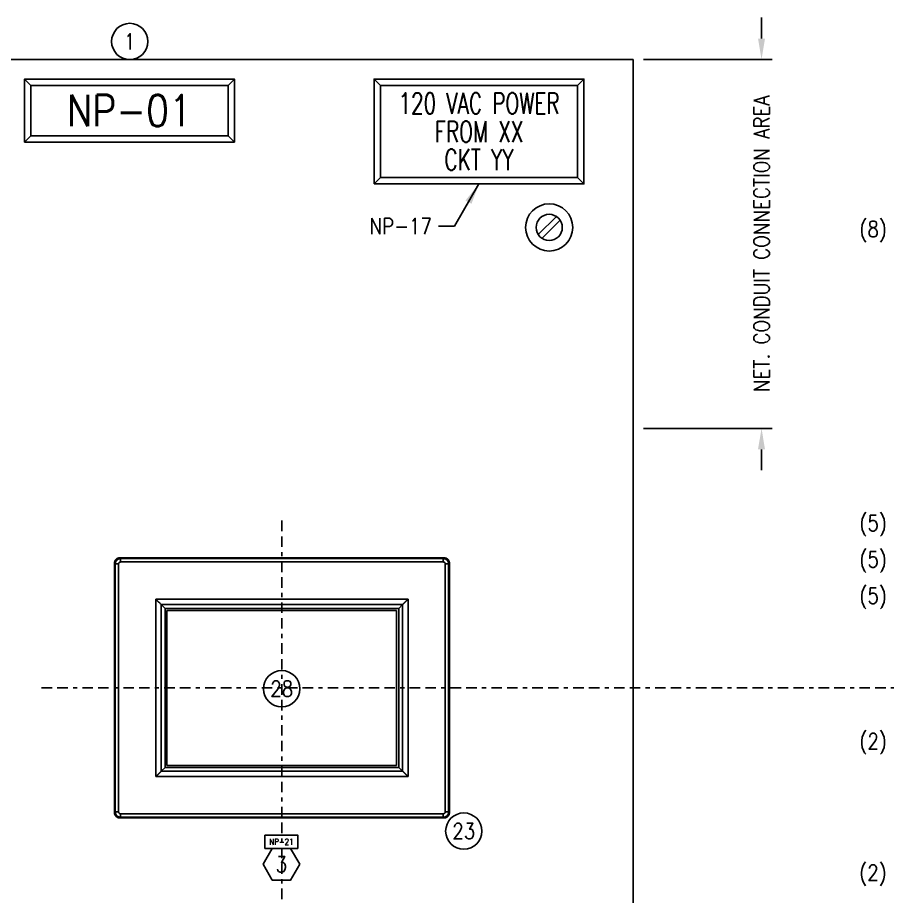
# Model space of a CAD drawing. Header units: inches. Extents: x -4 to 280, y -9 to 35.
# Drawn here: x 9.33 to 30.06, y 10.05 to 31 of the extents above; entities that cross this region are included whole.
import ezdxf
from ezdxf.enums import TextEntityAlignment as Align

# ---------------------------------------------------------------- set-up
doc = ezdxf.new("R2010")
doc.units = ezdxf.units.IN
doc.header["$LTSCALE"] = 0.5
doc.header["$MEASUREMENT"] = 0
doc.linetypes.add('BORDER', pattern=[1.75, 0.5, -0.25, 0.5, -0.25, 0, -0.25])
doc.layers.get('Defpoints').update_dxf_attribs({"color": 252})
for name, color, linetype in [('0 @ 4', 7, 'Continuous'), ('204', 7, 'Continuous'), ('E-POWR-IDEN', 11, 'Continuous'), ('MODEL', 7, 'Continuous'), ('PITEM', 20, 'Continuous')]:
    doc.layers.add(name, color=color, linetype=linetype)
doc.layers.add('E-EQPM', color=6, linetype='Continuous', lineweight=35)
doc.layers.add('G-Anno-Std-Note @ 4', color=151, linetype='Continuous', lineweight=25)
doc.styles.add('Note', font='romans.shx', dxfattribs={"width": 0.75})
doc.styles.add('RomanS', font='romans.shx', dxfattribs={"width": 0.85})
doc.dimstyles.new('FH_Arrow_Leader', dxfattribs={"dimscale": 96, "dimtxt": 0.09375, "dimasz": 0.125, "dimexe": 0.0625, "dimexo": 0.0625, "dimgap": 0.09, "dimtad": 0, "dimtih": 1, "dimtoh": 1, "dimdec": 4, "dimzin": 0, "dimdsep": 46, "dimlunit": 4, "dimtxsty": 'RomanS', "dimcen": 0.09, "dimadec": 0, "dimazin": 0, "dimtfac": 1, "dimtdec": 4, "dimtofl": 0, "dimtmove": 0, "dimatfit": 3, "dimfxl": 1, "dimtolj": 1, "dimtzin": 0, "dimarcsym": 0})

# ---------------------------------------------------------------- blocks, each defined once
blk = doc.blocks.new('Anno_Circle')
at = {"color": 0, "linetype": 'ByBlock', "lineweight": -2}
blk.add_circle((0, 0), 1.155, dxfattribs=at)
at = {"color": 0, "linetype": 'ByBlock', "lineweight": -2, "style": 'Note', "width": 0.85}
blk.add_attdef('ID', text='', height=1, dxfattribs=at).set_placement((0, 0), align=Align.MIDDLE)
blk = doc.blocks.new('HMI_GEFANUC_FRONTVIEW')
at = {"layer": '204', "color": 6, "linetype": 'Continuous'}
for p, q in [((1.397, 10.056), (1.386, 10.068)), ((1.386, 10.068), (1.386, 6.418)), ((1.447, 10.056), (1.397, 10.056)), ((1.397, 6.429), (1.397, 10.056)), ((1.447, 10.056), (1.447, 6.429)), ((1.464, 10.146), (1.475, 10.134)), ((6.207, 10.146), (1.464, 10.146)), ((1.475, 10.085), (1.475, 10.134)), ((1.475, 10.134), (6.196, 10.134)), ((6.196, 10.085), (1.475, 10.085)), ((6.196, 10.134), (6.207, 10.146)), ((6.196, 10.134), (6.196, 10.085)), ((6.224, 10.056), (6.274, 10.056)), ((6.224, 6.429), (6.224, 10.056)), ((6.286, 10.068), (6.274, 10.056)), ((6.274, 10.056), (6.274, 6.429)), ((6.286, 6.418), (6.286, 10.068)), ((1.991, 6.945), (1.991, 9.541)), ((1.991, 9.541), (5.68, 9.541)), ((5.68, 9.541), (5.68, 6.945)), ((2.071, 7.025), (2.071, 9.461)), ((2.071, 9.461), (5.6, 9.461)), ((2.126, 9.406), (2.071, 9.461)), ((2.126, 7.08), (2.126, 9.406)), ((5.546, 9.406), (2.126, 9.406)), ((2.126, 9.406), (2.126, 9.406)), ((5.546, 9.406), (5.6, 9.461)), ((5.546, 9.406), (5.546, 7.08)), ((5.546, 9.406), (5.546, 9.406)), ((5.6, 9.461), (5.6, 7.025)), ((2.071, 7.025), (2.126, 7.08)), ((5.546, 7.08), (2.126, 7.08)), ((5.546, 7.08), (5.6, 7.025)), ((5.68, 6.945), (1.991, 6.945)), ((5.6, 7.025), (2.071, 7.025)), ((1.386, 6.418), (1.397, 6.429)), ((1.447, 6.429), (1.397, 6.429)), ((6.224, 6.429), (6.274, 6.429)), ((6.274, 6.429), (6.286, 6.418)), ((1.475, 6.351), (1.464, 6.34)), ((1.464, 6.34), (6.207, 6.34)), ((1.475, 6.401), (1.475, 6.351)), ((1.475, 6.401), (6.196, 6.401)), ((6.196, 6.351), (1.475, 6.351)), ((6.196, 6.401), (6.196, 6.351)), ((6.207, 6.34), (6.196, 6.351))]:
    blk.add_line(p, q, dxfattribs=at)
at = {"layer": '204', "color": 1, "linetype": 'Continuous'}
blk.add_line((2.126, 9.406), (5.546, 9.406), dxfattribs=at)
at = {"layer": '204', "color": 30, "linetype": 'Continuous'}
for p, q in [((2.152, 7.109), (2.152, 9.376)), ((2.152, 9.376), (5.512, 9.376)), ((5.512, 9.376), (5.512, 7.109)), ((5.512, 7.109), (2.152, 7.109))]:
    blk.add_line(p, q, dxfattribs=at)
at = {"layer": '204', "color": 6, "linetype": 'Continuous'}
for points in [[(1.386, 10.068), (1.386, 10.069, -0.005562), (1.386, 10.071, -0.005599), (1.386, 10.073, -0.005606), (1.386, 10.075, -0.005588), (1.386, 10.076, -0.005581), (1.386, 10.078, -0.005577), (1.386, 10.08, -0.005574), (1.387, 10.082, -0.005568), (1.387, 10.083, -0.005566), (1.387, 10.085, -0.005562), (1.388, 10.087, -0.005561), (1.388, 10.088, -0.005559), (1.389, 10.09, -0.00556), (1.389, 10.092, -0.00556), (1.39, 10.093, -0.005561), (1.39, 10.095, -0.005563), (1.391, 10.097, -0.005566), (1.392, 10.098, -0.005569), (1.392, 10.1, -0.005574), (1.393, 10.102, -0.005582), (1.394, 10.103, -0.005583), (1.395, 10.105, -0.005583), (1.396, 10.106, -0.005575), (1.397, 10.108, -0.005562), (1.397, 10.109, -0.005555), (1.398, 10.111, -0.005553), (1.399, 10.112, -0.005554), (1.4, 10.114, -0.005559), (1.401, 10.115, -0.005566), (1.403, 10.116, -0.00558), (1.404, 10.118, -0.005594), (1.405, 10.119, -0.005612), (1.406, 10.12, -0.005636), (1.407, 10.122, -0.00567), (1.408, 10.123, -0.005685), (1.41, 10.124, -0.005685), (1.411, 10.125, -0.00567), (1.412, 10.127, -0.005636), (1.414, 10.128, -0.005612), (1.415, 10.129, -0.005594), (1.416, 10.13, -0.00558), (1.418, 10.131, -0.005566), (1.419, 10.132, -0.005559), (1.421, 10.133, -0.005554), (1.422, 10.134, -0.005553), (1.424, 10.135, -0.005555), (1.425, 10.136, -0.005562), (1.427, 10.136, -0.005575), (1.428, 10.137, -0.005583), (1.43, 10.138, -0.005584), (1.431, 10.139, -0.005581), (1.433, 10.14, -0.005571), (1.435, 10.14, -0.00557), (1.436, 10.141, -0.005576), (1.438, 10.141, -0.00556), (1.439, 10.142, -0.005524), (1.441, 10.142, -0.00557), (1.443, 10.143, -0.005684), (1.445, 10.143, -0.005521), (1.446, 10.144, -0.005154), (1.448, 10.144, -0.005694), (1.45, 10.145, -0.006802), (1.451, 10.145, -0.005153), (1.453, 10.145, -0.001738), (1.455, 10.145, -0.007298), (1.457, 10.145, -0.012598), (1.46, 10.146, -0.006135), (1.464, 10.146, -0.003234)], [(1.397, 10.056), (1.397, 10.058, -0.005556), (1.397, 10.06, -0.005561), (1.397, 10.062, -0.00555), (1.397, 10.063, -0.005533), (1.397, 10.065, -0.005523), (1.398, 10.067, -0.005518), (1.398, 10.068, -0.005515), (1.398, 10.07, -0.005517), (1.398, 10.072, -0.00552), (1.399, 10.074, -0.005529), (1.399, 10.075, -0.005539), (1.4, 10.077, -0.005553), (1.4, 10.079, -0.00557), (1.401, 10.08, -0.005596), (1.401, 10.082, -0.005613), (1.402, 10.084, -0.005624), (1.403, 10.085, -0.005616), (1.403, 10.087, -0.005585), (1.404, 10.089, -0.005563), (1.405, 10.09, -0.005546), (1.405, 10.092, -0.005532), (1.406, 10.093, -0.005518), (1.407, 10.095, -0.005509), (1.408, 10.096, -0.005502), (1.409, 10.098, -0.005499), (1.41, 10.099, -0.005498), (1.411, 10.101, -0.0055), (1.412, 10.102, -0.005506), (1.413, 10.104, -0.005513), (1.414, 10.105, -0.005525), (1.415, 10.106, -0.005538), (1.416, 10.108, -0.005555), (1.417, 10.109, -0.005574), (1.419, 10.11, -0.0056), (1.42, 10.111, -0.00562), (1.421, 10.113, -0.00564), (1.422, 10.114, -0.005634), (1.424, 10.115, -0.005602), (1.425, 10.116, -0.005578), (1.426, 10.117, -0.005558), (1.428, 10.118, -0.005541), (1.429, 10.119, -0.005525), (1.431, 10.12, -0.005514), (1.432, 10.121, -0.005505), (1.434, 10.122, -0.005499), (1.435, 10.123, -0.005496), (1.437, 10.124, -0.005496), (1.438, 10.125, -0.0055), (1.44, 10.126, -0.005506), (1.441, 10.127, -0.005517), (1.443, 10.127, -0.005528), (1.444, 10.128, -0.00554), (1.446, 10.129, -0.005563), (1.448, 10.129, -0.005599), (1.449, 10.13, -0.005602), (1.451, 10.131, -0.005577), (1.453, 10.131, -0.005616), (1.454, 10.132, -0.0057), (1.456, 10.132, -0.005524), (1.458, 10.132, -0.005149), (1.459, 10.133, -0.005664), (1.461, 10.133, -0.006734), (1.463, 10.133, -0.005116), (1.465, 10.134, -0.001763), (1.466, 10.134, -0.007196), (1.468, 10.134, -0.012419), (1.471, 10.134, -0.006082), (1.475, 10.134, -0.00322)], [(1.475, 10.085), (1.474, 10.085, 0.005538), (1.474, 10.085, 0.005547), (1.473, 10.085, 0.005541), (1.472, 10.085, 0.005532), (1.472, 10.084, 0.005528), (1.471, 10.084, 0.005528), (1.471, 10.084, 0.005531), (1.47, 10.084, 0.005537), (1.469, 10.084, 0.005545), (1.469, 10.084, 0.005557), (1.468, 10.084, 0.00557), (1.467, 10.084, 0.005587), (1.467, 10.083, 0.005607), (1.466, 10.083, 0.005637), (1.466, 10.083, 0.005646), (1.465, 10.083, 0.005639), (1.464, 10.083, 0.005625), (1.464, 10.082, 0.0056), (1.463, 10.082, 0.005583), (1.463, 10.082, 0.005569), (1.462, 10.082, 0.005559), (1.462, 10.081, 0.00555), (1.461, 10.081, 0.005545), (1.46, 10.081, 0.005543), (1.46, 10.08, 0.005544), (1.459, 10.08, 0.005548), (1.459, 10.08, 0.005554), (1.458, 10.079, 0.005564), (1.458, 10.079, 0.005576), (1.457, 10.078, 0.005593), (1.457, 10.078, 0.00561), (1.456, 10.078, 0.005632), (1.456, 10.077, 0.005656), (1.455, 10.077, 0.005689), (1.455, 10.076, 0.005694), (1.454, 10.076, 0.005675), (1.454, 10.075, 0.005654), (1.454, 10.075, 0.005628), (1.453, 10.074, 0.005608), (1.453, 10.074, 0.00559), (1.452, 10.073, 0.005577), (1.452, 10.073, 0.005564), (1.452, 10.072, 0.005556), (1.451, 10.072, 0.00555), (1.451, 10.071, 0.005547), (1.451, 10.071, 0.005546), (1.45, 10.07, 0.005549), (1.45, 10.07, 0.005554), (1.45, 10.069, 0.005562), (1.449, 10.069, 0.005575), (1.449, 10.068, 0.005587), (1.449, 10.067, 0.0056), (1.449, 10.067, 0.005624), (1.448, 10.066, 0.005663), (1.448, 10.066, 0.005656), (1.448, 10.065, 0.005609), (1.448, 10.064, 0.005638), (1.448, 10.064, 0.005721), (1.447, 10.063, 0.005542), (1.447, 10.063, 0.005164), (1.447, 10.062, 0.00568), (1.447, 10.061, 0.006753), (1.447, 10.061, 0.005128), (1.447, 10.06, 0.001765), (1.447, 10.06, 0.007215), (1.447, 10.059, 0.012455), (1.447, 10.058, 0.006099), (1.447, 10.056, 0.003228)], [(6.196, 10.134), (6.198, 10.134, -0.005581), (6.199, 10.134, -0.005593), (6.201, 10.134, -0.00558), (6.203, 10.134, -0.005552), (6.205, 10.134, -0.005535), (6.206, 10.134, -0.005522), (6.208, 10.133, -0.005511), (6.21, 10.133, -0.005503), (6.212, 10.133, -0.005498), (6.213, 10.132, -0.005496), (6.215, 10.132, -0.005496), (6.217, 10.132, -0.0055), (6.218, 10.131, -0.005506), (6.22, 10.131, -0.005517), (6.222, 10.13, -0.005527), (6.223, 10.129, -0.005542), (6.225, 10.129, -0.00556), (6.227, 10.128, -0.005586), (6.228, 10.127, -0.005601), (6.23, 10.127, -0.005608), (6.231, 10.126, -0.0056), (6.233, 10.125, -0.005575), (6.234, 10.124, -0.005558), (6.236, 10.123, -0.005546), (6.237, 10.122, -0.005537), (6.239, 10.121, -0.005529), (6.24, 10.12, -0.005525), (6.242, 10.119, -0.005525), (6.243, 10.118, -0.005527), (6.245, 10.117, -0.005533), (6.246, 10.116, -0.005541), (6.247, 10.115, -0.005553), (6.249, 10.114, -0.005567), (6.25, 10.113, -0.005588), (6.251, 10.111, -0.005604), (6.252, 10.11, -0.005621), (6.254, 10.109, -0.005615), (6.255, 10.108, -0.005586), (6.256, 10.106, -0.005564), (6.257, 10.105, -0.005545), (6.258, 10.104, -0.005531), (6.259, 10.102, -0.005517), (6.26, 10.101, -0.005507), (6.261, 10.099, -0.0055), (6.262, 10.098, -0.005496), (6.263, 10.096, -0.005495), (6.264, 10.095, -0.005497), (6.265, 10.093, -0.005501), (6.266, 10.092, -0.005509), (6.266, 10.09, -0.005521), (6.267, 10.089, -0.005533), (6.268, 10.087, -0.005547), (6.268, 10.085, -0.00557), (6.269, 10.084, -0.005608), (6.27, 10.082, -0.005611), (6.27, 10.08, -0.005587), (6.271, 10.079, -0.005625), (6.271, 10.077, -0.005707), (6.272, 10.075, -0.005529), (6.272, 10.074, -0.005153), (6.273, 10.072, -0.005668), (6.273, 10.07, -0.006736), (6.273, 10.068, -0.005117), (6.273, 10.067, -0.001765), (6.274, 10.065, -0.007195), (6.274, 10.063, -0.012415), (6.274, 10.06, -0.00608), (6.274, 10.056, -0.003219)], [(6.224, 10.056), (6.224, 10.057, 0.005535), (6.224, 10.058, 0.005543), (6.224, 10.058, 0.005537), (6.224, 10.059, 0.005528), (6.224, 10.059, 0.005526), (6.224, 10.06, 0.005527), (6.224, 10.061, 0.00553), (6.224, 10.061, 0.005537), (6.224, 10.062, 0.005546), (6.224, 10.063, 0.005559), (6.224, 10.063, 0.005574), (6.223, 10.064, 0.005592), (6.223, 10.064, 0.005614), (6.223, 10.065, 0.005645), (6.223, 10.066, 0.005656), (6.223, 10.066, 0.005649), (6.222, 10.067, 0.005634), (6.222, 10.067, 0.005608), (6.222, 10.068, 0.005589), (6.222, 10.069, 0.005575), (6.221, 10.069, 0.005563), (6.221, 10.07, 0.005553), (6.221, 10.07, 0.005547), (6.22, 10.071, 0.005543), (6.22, 10.071, 0.005542), (6.22, 10.072, 0.005545), (6.219, 10.072, 0.005549), (6.219, 10.073, 0.005558), (6.219, 10.073, 0.005568), (6.218, 10.074, 0.005583), (6.218, 10.074, 0.005598), (6.217, 10.075, 0.005617), (6.217, 10.075, 0.005639), (6.217, 10.076, 0.005669), (6.216, 10.076, 0.005675), (6.216, 10.077, 0.005659), (6.215, 10.077, 0.005642), (6.215, 10.078, 0.005621), (6.214, 10.078, 0.005606), (6.214, 10.078, 0.005593), (6.213, 10.079, 0.005585), (6.213, 10.079, 0.005578), (6.212, 10.08, 0.005575), (6.212, 10.08, 0.005575), (6.211, 10.08, 0.005578), (6.211, 10.081, 0.005585), (6.21, 10.081, 0.005592), (6.209, 10.081, 0.005603), (6.209, 10.082, 0.005619), (6.208, 10.082, 0.005644), (6.208, 10.082, 0.00565), (6.207, 10.082, 0.005638), (6.207, 10.083, 0.005625), (6.206, 10.083, 0.005607), (6.205, 10.083, 0.005573), (6.205, 10.083, 0.005523), (6.204, 10.083, 0.005557), (6.204, 10.084, 0.005656), (6.203, 10.084, 0.005489), (6.202, 10.084, 0.00512), (6.202, 10.084, 0.005646), (6.201, 10.084, 0.006733), (6.2, 10.084, 0.005113), (6.2, 10.084, 0.001744), (6.199, 10.084, 0.007224), (6.199, 10.085, 0.012504), (6.197, 10.085, 0.006122), (6.196, 10.085, 0.003237)], [(6.207, 10.146), (6.209, 10.146, -0.005561), (6.211, 10.146, -0.005598), (6.213, 10.146, -0.005606), (6.214, 10.145, -0.005587), (6.216, 10.145, -0.005581), (6.218, 10.145, -0.005576), (6.22, 10.145, -0.005573), (6.221, 10.145, -0.005568), (6.223, 10.144, -0.005565), (6.225, 10.144, -0.005562), (6.226, 10.143, -0.005561), (6.228, 10.143, -0.005559), (6.23, 10.142, -0.005559), (6.232, 10.142, -0.005559), (6.233, 10.141, -0.005561), (6.235, 10.141, -0.005563), (6.236, 10.14, -0.005566), (6.238, 10.14, -0.005569), (6.24, 10.139, -0.005574), (6.241, 10.138, -0.005582), (6.243, 10.137, -0.005584), (6.244, 10.136, -0.005583), (6.246, 10.136, -0.005575), (6.247, 10.135, -0.005562), (6.249, 10.134, -0.005555), (6.25, 10.133, -0.005553), (6.252, 10.132, -0.005554), (6.253, 10.131, -0.005559), (6.255, 10.13, -0.005566), (6.256, 10.129, -0.00558), (6.257, 10.128, -0.005594), (6.259, 10.127, -0.005612), (6.26, 10.125, -0.005636), (6.261, 10.124, -0.00567), (6.263, 10.123, -0.005685), (6.264, 10.122, -0.005685), (6.265, 10.12, -0.00567), (6.266, 10.119, -0.005636), (6.267, 10.118, -0.005612), (6.268, 10.116, -0.005594), (6.27, 10.115, -0.00558), (6.271, 10.114, -0.005566), (6.272, 10.112, -0.005559), (6.273, 10.111, -0.005554), (6.274, 10.109, -0.005553), (6.274, 10.108, -0.005555), (6.275, 10.106, -0.005562), (6.276, 10.105, -0.005575), (6.277, 10.103, -0.005583), (6.278, 10.102, -0.005584), (6.279, 10.1, -0.005581), (6.279, 10.098, -0.005571), (6.28, 10.097, -0.00557), (6.281, 10.095, -0.005576), (6.281, 10.093, -0.00556), (6.282, 10.092, -0.005524), (6.282, 10.09, -0.00557), (6.283, 10.088, -0.005683), (6.283, 10.087, -0.005521), (6.284, 10.085, -0.005154), (6.284, 10.083, -0.005694), (6.284, 10.082, -0.006801), (6.285, 10.08, -0.005153), (6.285, 10.078, -0.001738), (6.285, 10.077, -0.007297), (6.285, 10.075, -0.012598), (6.285, 10.072, -0.006134), (6.286, 10.068, -0.003234)], [(1.991, 9.541), (1.992, 9.539, 0.001057), (1.994, 9.537, 0.001088), (1.996, 9.536, 0.001059), (1.997, 9.534, 0.000961), (1.999, 9.532, 0.00089), (2.001, 9.531, 0.000826), (2.002, 9.529, 0.000765), (2.004, 9.527, 0.000693), (2.006, 9.526, 0.00063), (2.007, 9.524, 0.000559), (2.009, 9.522, 0.000497), (2.011, 9.521, 0.000426), (2.012, 9.519, 0.000363), (2.014, 9.517, 0.000292), (2.016, 9.516, 0.000229), (2.017, 9.514, 0.000158), (2.019, 9.512, 0.000095), (2.021, 9.511, 0.000023), (2.022, 9.509, -0.000041), (2.024, 9.508, -0.000115), (2.026, 9.506, -0.000179), (2.027, 9.504, -0.00025), (2.029, 9.503, -0.000319), (2.031, 9.501, -0.000404), (2.032, 9.499, -0.000451), (2.034, 9.498, -0.000471), (2.036, 9.496, -0.000461), (2.037, 9.495, -0.000416), (2.039, 9.493, -0.000383), (2.04, 9.491, -0.000351), (2.042, 9.49, -0.000321), (2.044, 9.488, -0.000286), (2.045, 9.487, -0.000255), (2.047, 9.485, -0.00022), (2.048, 9.483, -0.000189), (2.05, 9.482, -0.000153), (2.051, 9.48, -0.000121), (2.053, 9.479, -0.000081), (2.055, 9.477, -0.000052), (2.056, 9.476, -0.000026), (2.058, 9.474, 0.000023), (2.059, 9.472, 0.000104), (2.061, 9.471, 0.000082), (2.062, 9.469, -0.000033), (2.063, 9.468, 0.000235), (2.065, 9.466, 0.000579), (2.068, 9.464, 0.0003), (2.071, 9.461, 0.000152)], [(5.68, 9.541), (5.679, 9.539, 0.001056), (5.677, 9.538, 0.001087), (5.675, 9.536, 0.001058), (5.674, 9.534, 0.000961), (5.672, 9.533, 0.000889), (5.67, 9.531, 0.000825), (5.668, 9.529, 0.000765), (5.667, 9.528, 0.000692), (5.665, 9.526, 0.000629), (5.663, 9.524, 0.000559), (5.662, 9.523, 0.000497), (5.66, 9.521, 0.000426), (5.659, 9.519, 0.000363), (5.657, 9.518, 0.000292), (5.655, 9.516, 0.000229), (5.654, 9.514, 0.000158), (5.652, 9.513, 0.000094), (5.65, 9.511, 0.000023), (5.649, 9.509, -0.000042), (5.647, 9.507, -0.000115), (5.645, 9.506, -0.000179), (5.644, 9.504, -0.00025), (5.642, 9.502, -0.000319), (5.641, 9.501, -0.000404), (5.639, 9.499, -0.000451), (5.637, 9.498, -0.000471), (5.636, 9.496, -0.000461), (5.634, 9.494, -0.000416), (5.633, 9.493, -0.000383), (5.631, 9.491, -0.000351), (5.629, 9.489, -0.000321), (5.628, 9.488, -0.000286), (5.626, 9.486, -0.000255), (5.625, 9.485, -0.00022), (5.623, 9.483, -0.000188), (5.621, 9.482, -0.000153), (5.62, 9.48, -0.00012), (5.618, 9.478, -0.000081), (5.617, 9.477, -0.000052), (5.615, 9.475, -0.000025), (5.614, 9.474, 0.000023), (5.612, 9.472, 0.000104), (5.61, 9.471, 0.000082), (5.609, 9.469, -0.000033), (5.608, 9.468, 0.000236), (5.606, 9.466, 0.000579), (5.603, 9.464, 0.0003), (5.6, 9.461, 0.000152)], [(2.071, 7.025), (2.07, 7.024, -0.000359), (2.068, 7.022, -0.000375), (2.067, 7.021, -0.00035), (2.065, 7.019, -0.00028), (2.064, 7.018, -0.000229), (2.062, 7.016, -0.000183), (2.061, 7.015, -0.000141), (2.059, 7.013, -0.000092), (2.057, 7.012, -0.000049), (2.056, 7.01, -0.000003), (2.054, 7.009, 0.000038), (2.053, 7.007, 0.000083), (2.051, 7.006, 0.000122), (2.05, 7.004, 0.000167), (2.048, 7.003, 0.000205), (2.046, 7.001, 0.000248), (2.045, 6.999, 0.000286), (2.043, 6.998, 0.000328), (2.042, 6.996, 0.000366), (2.04, 6.995, 0.000409), (2.038, 6.993, 0.000444), (2.037, 6.991, 0.00048), (2.035, 6.99, 0.000467), (2.034, 6.988, 0.000405), (2.032, 6.987, 0.000352), (2.03, 6.985, 0.000294), (2.029, 6.983, 0.000243), (2.027, 6.982, 0.000186), (2.026, 6.98, 0.000135), (2.024, 6.978, 0.000079), (2.022, 6.977, 0.000029), (2.021, 6.975, -0.000026), (2.019, 6.973, -0.000076), (2.017, 6.972, -0.000132), (2.016, 6.97, -0.000179), (2.014, 6.968, -0.000231), (2.013, 6.966, -0.000284), (2.011, 6.965, -0.000352), (2.009, 6.963, -0.000382), (2.008, 6.961, -0.000389), (2.006, 6.96, -0.000503), (2.004, 6.958, -0.000708), (2.002, 6.956, -0.000539), (2.001, 6.955, -0.000097), (1.999, 6.953, -0.000928), (1.997, 6.951, -0.001823), (1.995, 6.949, -0.000905), (1.991, 6.945, -0.000467)], [(5.6, 7.025), (5.601, 7.024, -0.000359), (5.603, 7.022, -0.000375), (5.604, 7.021, -0.000349), (5.606, 7.019, -0.00028), (5.607, 7.018, -0.000228), (5.609, 7.016, -0.000183), (5.61, 7.015, -0.00014), (5.612, 7.013, -0.000091), (5.613, 7.012, -0.000049), (5.615, 7.01, -0.000003), (5.616, 7.009, 0.000038), (5.618, 7.007, 0.000083), (5.62, 7.005, 0.000123), (5.621, 7.004, 0.000167), (5.623, 7.002, 0.000205), (5.624, 7.001, 0.000249), (5.626, 6.999, 0.000286), (5.627, 6.998, 0.000328), (5.629, 6.996, 0.000366), (5.631, 6.994, 0.000409), (5.632, 6.993, 0.000444), (5.634, 6.991, 0.00048), (5.635, 6.989, 0.000467), (5.637, 6.988, 0.000405), (5.639, 6.986, 0.000352), (5.64, 6.985, 0.000294), (5.642, 6.983, 0.000243), (5.644, 6.981, 0.000186), (5.645, 6.98, 0.000135), (5.647, 6.978, 0.000079), (5.649, 6.977, 0.000029), (5.65, 6.975, -0.000026), (5.652, 6.973, -0.000076), (5.654, 6.972, -0.000132), (5.655, 6.97, -0.00018), (5.657, 6.968, -0.000231), (5.659, 6.967, -0.000284), (5.66, 6.965, -0.000352), (5.662, 6.963, -0.000382), (5.664, 6.962, -0.00039), (5.665, 6.96, -0.000504), (5.667, 6.958, -0.000708), (5.669, 6.957, -0.00054), (5.67, 6.955, -0.000097), (5.672, 6.954, -0.000929), (5.674, 6.952, -0.001824), (5.677, 6.949, -0.000905), (5.68, 6.945, -0.000467)], [(1.475, 6.351), (1.473, 6.351, -0.005581), (1.472, 6.351, -0.005593), (1.47, 6.351, -0.00558), (1.468, 6.351, -0.005552), (1.466, 6.352, -0.005535), (1.465, 6.352, -0.005522), (1.463, 6.352, -0.005512), (1.461, 6.352, -0.005503), (1.459, 6.353, -0.005498), (1.458, 6.353, -0.005496), (1.456, 6.353, -0.005497), (1.454, 6.354, -0.005501), (1.453, 6.354, -0.005507), (1.451, 6.355, -0.005517), (1.449, 6.355, -0.005528), (1.448, 6.356, -0.005543), (1.446, 6.357, -0.00556), (1.444, 6.357, -0.005586), (1.443, 6.358, -0.005601), (1.441, 6.359, -0.005608), (1.44, 6.36, -0.0056), (1.438, 6.36, -0.005575), (1.437, 6.361, -0.005558), (1.435, 6.362, -0.005546), (1.434, 6.363, -0.005537), (1.432, 6.364, -0.005529), (1.431, 6.365, -0.005525), (1.429, 6.366, -0.005525), (1.428, 6.367, -0.005527), (1.426, 6.368, -0.005533), (1.425, 6.369, -0.005541), (1.424, 6.37, -0.005553), (1.422, 6.372, -0.005567), (1.421, 6.373, -0.005588), (1.42, 6.374, -0.005604), (1.419, 6.375, -0.005621), (1.417, 6.377, -0.005615), (1.416, 6.378, -0.005586), (1.415, 6.379, -0.005564), (1.414, 6.381, -0.005545), (1.413, 6.382, -0.005531), (1.412, 6.383, -0.005517), (1.411, 6.385, -0.005507), (1.41, 6.386, -0.0055), (1.409, 6.388, -0.005496), (1.408, 6.389, -0.005495), (1.407, 6.391, -0.005497), (1.406, 6.392, -0.005501), (1.405, 6.394, -0.005509), (1.405, 6.395, -0.005521), (1.404, 6.397, -0.005533), (1.403, 6.399, -0.005547), (1.403, 6.4, -0.00557), (1.402, 6.402, -0.005608), (1.401, 6.403, -0.005611), (1.401, 6.405, -0.005587), (1.4, 6.407, -0.005625), (1.4, 6.408, -0.005708), (1.399, 6.41, -0.00553), (1.399, 6.412, -0.005154), (1.398, 6.414, -0.005669), (1.398, 6.415, -0.006738), (1.398, 6.417, -0.005118), (1.398, 6.419, -0.001765), (1.397, 6.42, -0.007197), (1.397, 6.422, -0.01242), (1.397, 6.425, -0.006082), (1.397, 6.429, -0.00322)], [(1.447, 6.429), (1.447, 6.429, 0.005541), (1.447, 6.428, 0.005549), (1.447, 6.427, 0.005543), (1.447, 6.427, 0.005534), (1.447, 6.426, 0.005531), (1.447, 6.425, 0.005531), (1.447, 6.425, 0.005534), (1.447, 6.424, 0.00554), (1.447, 6.424, 0.005549), (1.447, 6.423, 0.005562), (1.447, 6.422, 0.005576), (1.448, 6.422, 0.005593), (1.448, 6.421, 0.005615), (1.448, 6.42, 0.005646), (1.448, 6.42, 0.005656), (1.448, 6.419, 0.005649), (1.449, 6.419, 0.005634), (1.449, 6.418, 0.005608), (1.449, 6.417, 0.005589), (1.449, 6.417, 0.005575), (1.45, 6.416, 0.005563), (1.45, 6.416, 0.005553), (1.45, 6.415, 0.005547), (1.451, 6.415, 0.005543), (1.451, 6.414, 0.005542), (1.451, 6.414, 0.005545), (1.452, 6.413, 0.005549), (1.452, 6.413, 0.005558), (1.452, 6.412, 0.005568), (1.453, 6.412, 0.005583), (1.453, 6.411, 0.005598), (1.454, 6.411, 0.005617), (1.454, 6.41, 0.005639), (1.454, 6.41, 0.005669), (1.455, 6.409, 0.005675), (1.455, 6.409, 0.005659), (1.456, 6.408, 0.005642), (1.456, 6.408, 0.005621), (1.457, 6.407, 0.005606), (1.457, 6.407, 0.005593), (1.458, 6.407, 0.005585), (1.458, 6.406, 0.005578), (1.459, 6.406, 0.005575), (1.459, 6.406, 0.005575), (1.46, 6.405, 0.005578), (1.46, 6.405, 0.005585), (1.461, 6.405, 0.005592), (1.462, 6.404, 0.005603), (1.462, 6.404, 0.005619), (1.463, 6.404, 0.005644), (1.463, 6.403, 0.00565), (1.464, 6.403, 0.005638), (1.464, 6.403, 0.005625), (1.465, 6.403, 0.005607), (1.466, 6.402, 0.005574), (1.466, 6.402, 0.005524), (1.467, 6.402, 0.005558), (1.467, 6.402, 0.005657), (1.468, 6.402, 0.00549), (1.469, 6.402, 0.005121), (1.469, 6.401, 0.005647), (1.47, 6.401, 0.006734), (1.471, 6.401, 0.005114), (1.471, 6.401, 0.001744), (1.472, 6.401, 0.007226), (1.472, 6.401, 0.012507), (1.474, 6.401, 0.006123), (1.475, 6.401, 0.003237)], [(6.196, 6.401), (6.197, 6.401, 0.005542), (6.197, 6.401, 0.00555), (6.198, 6.401, 0.005544), (6.199, 6.401, 0.005534), (6.199, 6.401, 0.00553), (6.2, 6.401, 0.00553), (6.2, 6.401, 0.005532), (6.201, 6.401, 0.005538), (6.202, 6.401, 0.005546), (6.202, 6.402, 0.005558), (6.203, 6.402, 0.00557), (6.204, 6.402, 0.005587), (6.204, 6.402, 0.005607), (6.205, 6.402, 0.005637), (6.205, 6.402, 0.005646), (6.206, 6.403, 0.005639), (6.207, 6.403, 0.005625), (6.207, 6.403, 0.0056), (6.208, 6.403, 0.005583), (6.208, 6.404, 0.005569), (6.209, 6.404, 0.005559), (6.209, 6.404, 0.00555), (6.21, 6.405, 0.005545), (6.211, 6.405, 0.005543), (6.211, 6.405, 0.005544), (6.212, 6.406, 0.005548), (6.212, 6.406, 0.005554), (6.213, 6.406, 0.005564), (6.213, 6.407, 0.005576), (6.214, 6.407, 0.005593), (6.214, 6.407, 0.00561), (6.215, 6.408, 0.005632), (6.215, 6.408, 0.005656), (6.216, 6.409, 0.005689), (6.216, 6.409, 0.005694), (6.217, 6.41, 0.005675), (6.217, 6.41, 0.005654), (6.217, 6.411, 0.005628), (6.218, 6.411, 0.005608), (6.218, 6.412, 0.00559), (6.219, 6.412, 0.005577), (6.219, 6.413, 0.005564), (6.219, 6.413, 0.005556), (6.22, 6.414, 0.00555), (6.22, 6.414, 0.005547), (6.22, 6.415, 0.005546), (6.221, 6.415, 0.005549), (6.221, 6.416, 0.005554), (6.221, 6.416, 0.005562), (6.222, 6.417, 0.005575), (6.222, 6.417, 0.005587), (6.222, 6.418, 0.0056), (6.222, 6.419, 0.005624), (6.223, 6.419, 0.005663), (6.223, 6.42, 0.005656), (6.223, 6.42, 0.005609), (6.223, 6.421, 0.005637), (6.223, 6.422, 0.00572), (6.224, 6.422, 0.005541), (6.224, 6.423, 0.005163), (6.224, 6.424, 0.005678), (6.224, 6.424, 0.006749), (6.224, 6.425, 0.005125), (6.224, 6.425, 0.001765), (6.224, 6.426, 0.00721), (6.224, 6.427, 0.012444), (6.224, 6.428, 0.006093), (6.224, 6.429, 0.003225)], [(6.274, 6.429), (6.274, 6.427, -0.005554), (6.274, 6.426, -0.005559), (6.274, 6.424, -0.005548), (6.274, 6.422, -0.005531), (6.274, 6.421, -0.005522), (6.273, 6.419, -0.005517), (6.273, 6.417, -0.005514), (6.273, 6.415, -0.005515), (6.273, 6.414, -0.005519), (6.272, 6.412, -0.005528), (6.272, 6.41, -0.005538), (6.271, 6.408, -0.005552), (6.271, 6.407, -0.00557), (6.27, 6.405, -0.005596), (6.27, 6.403, -0.005613), (6.269, 6.402, -0.005624), (6.268, 6.4, -0.005616), (6.268, 6.399, -0.005585), (6.267, 6.397, -0.005563), (6.266, 6.395, -0.005546), (6.266, 6.394, -0.005532), (6.265, 6.392, -0.005518), (6.264, 6.391, -0.005509), (6.263, 6.389, -0.005502), (6.262, 6.388, -0.005499), (6.261, 6.386, -0.005498), (6.26, 6.385, -0.0055), (6.259, 6.383, -0.005506), (6.258, 6.382, -0.005513), (6.257, 6.381, -0.005525), (6.256, 6.379, -0.005538), (6.255, 6.378, -0.005555), (6.254, 6.377, -0.005574), (6.252, 6.375, -0.0056), (6.251, 6.374, -0.00562), (6.25, 6.373, -0.00564), (6.249, 6.372, -0.005634), (6.247, 6.37, -0.005602), (6.246, 6.369, -0.005578), (6.245, 6.368, -0.005558), (6.243, 6.367, -0.005541), (6.242, 6.366, -0.005525), (6.24, 6.365, -0.005514), (6.239, 6.364, -0.005505), (6.237, 6.363, -0.005499), (6.236, 6.362, -0.005496), (6.234, 6.361, -0.005496), (6.233, 6.36, -0.0055), (6.231, 6.36, -0.005506), (6.23, 6.359, -0.005517), (6.228, 6.358, -0.005528), (6.227, 6.357, -0.00554), (6.225, 6.357, -0.005563), (6.223, 6.356, -0.005599), (6.222, 6.355, -0.005602), (6.22, 6.355, -0.005577), (6.218, 6.354, -0.005616), (6.217, 6.354, -0.0057), (6.215, 6.353, -0.005524), (6.213, 6.353, -0.005149), (6.212, 6.353, -0.005665), (6.21, 6.352, -0.006735), (6.208, 6.352, -0.005116), (6.206, 6.352, -0.001764), (6.205, 6.352, -0.007197), (6.203, 6.351, -0.012421), (6.2, 6.351, -0.006083), (6.196, 6.351, -0.00322)], [(1.464, 6.34), (1.462, 6.34, -0.005561), (1.46, 6.34, -0.005598), (1.458, 6.34, -0.005606), (1.457, 6.34, -0.005588), (1.455, 6.34, -0.005581), (1.453, 6.34, -0.005577), (1.451, 6.341, -0.005574), (1.45, 6.341, -0.005568), (1.448, 6.341, -0.005566), (1.446, 6.342, -0.005562), (1.445, 6.342, -0.005561), (1.443, 6.343, -0.005559), (1.441, 6.343, -0.00556), (1.439, 6.344, -0.00556), (1.438, 6.344, -0.005561), (1.436, 6.345, -0.005563), (1.435, 6.345, -0.005566), (1.433, 6.346, -0.005569), (1.431, 6.347, -0.005574), (1.43, 6.347, -0.005582), (1.428, 6.348, -0.005583), (1.427, 6.349, -0.005583), (1.425, 6.35, -0.005575), (1.424, 6.351, -0.005562), (1.422, 6.352, -0.005555), (1.421, 6.353, -0.005553), (1.419, 6.354, -0.005554), (1.418, 6.355, -0.005559), (1.416, 6.356, -0.005566), (1.415, 6.357, -0.00558), (1.414, 6.358, -0.005594), (1.412, 6.359, -0.005612), (1.411, 6.36, -0.005636), (1.41, 6.361, -0.00567), (1.408, 6.363, -0.005685), (1.407, 6.364, -0.005685), (1.406, 6.365, -0.00567), (1.405, 6.366, -0.005636), (1.404, 6.368, -0.005612), (1.403, 6.369, -0.005594), (1.401, 6.371, -0.00558), (1.4, 6.372, -0.005566), (1.399, 6.373, -0.005559), (1.398, 6.375, -0.005554), (1.397, 6.376, -0.005553), (1.397, 6.378, -0.005555), (1.396, 6.379, -0.005562), (1.395, 6.381, -0.005575), (1.394, 6.382, -0.005583), (1.393, 6.384, -0.005585), (1.392, 6.386, -0.005581), (1.392, 6.387, -0.005571), (1.391, 6.389, -0.00557), (1.39, 6.39, -0.005577), (1.39, 6.392, -0.00556), (1.389, 6.394, -0.005524), (1.389, 6.395, -0.005571), (1.388, 6.397, -0.005684), (1.388, 6.399, -0.005522), (1.387, 6.4, -0.005154), (1.387, 6.402, -0.005694), (1.387, 6.404, -0.006802), (1.386, 6.406, -0.005154), (1.386, 6.407, -0.001738), (1.386, 6.409, -0.007298), (1.386, 6.411, -0.012599), (1.386, 6.414, -0.006135), (1.386, 6.418, -0.003234)], [(6.286, 6.418), (6.285, 6.416, -0.00556), (6.285, 6.414, -0.005597), (6.285, 6.413, -0.005605), (6.285, 6.411, -0.005587), (6.285, 6.409, -0.00558), (6.285, 6.407, -0.005576), (6.285, 6.406, -0.005573), (6.284, 6.404, -0.005567), (6.284, 6.402, -0.005565), (6.284, 6.4, -0.005562), (6.283, 6.399, -0.005561), (6.283, 6.397, -0.005559), (6.282, 6.395, -0.005559), (6.282, 6.394, -0.005559), (6.281, 6.392, -0.005561), (6.281, 6.39, -0.005563), (6.28, 6.389, -0.005566), (6.279, 6.387, -0.005569), (6.279, 6.386, -0.005574), (6.278, 6.384, -0.005582), (6.277, 6.382, -0.005584), (6.276, 6.381, -0.005583), (6.275, 6.379, -0.005575), (6.274, 6.378, -0.005562), (6.274, 6.376, -0.005555), (6.273, 6.375, -0.005553), (6.272, 6.373, -0.005554), (6.271, 6.372, -0.005559), (6.27, 6.371, -0.005566), (6.268, 6.369, -0.00558), (6.267, 6.368, -0.005594), (6.266, 6.366, -0.005612), (6.265, 6.365, -0.005636), (6.264, 6.364, -0.00567), (6.263, 6.363, -0.005685), (6.261, 6.361, -0.005685), (6.26, 6.36, -0.00567), (6.259, 6.359, -0.005636), (6.257, 6.358, -0.005612), (6.256, 6.357, -0.005594), (6.255, 6.356, -0.00558), (6.253, 6.355, -0.005566), (6.252, 6.354, -0.005559), (6.25, 6.353, -0.005554), (6.249, 6.352, -0.005553), (6.247, 6.351, -0.005555), (6.246, 6.35, -0.005562), (6.244, 6.349, -0.005575), (6.243, 6.348, -0.005583), (6.241, 6.347, -0.005584), (6.24, 6.347, -0.005581), (6.238, 6.346, -0.005571), (6.236, 6.345, -0.00557), (6.235, 6.345, -0.005576), (6.233, 6.344, -0.00556), (6.232, 6.344, -0.005524), (6.23, 6.343, -0.00557), (6.228, 6.343, -0.005684), (6.226, 6.342, -0.005522), (6.225, 6.342, -0.005154), (6.223, 6.341, -0.005694), (6.221, 6.341, -0.006802), (6.22, 6.341, -0.005154), (6.218, 6.34, -0.001738), (6.216, 6.34, -0.007298), (6.214, 6.34, -0.0126), (6.211, 6.34, -0.006135), (6.207, 6.34, -0.003234)]]:
    blk.add_lwpolyline(points, format="xyb", dxfattribs=at)
blk = doc.blocks.new('LARGENAMEPLATE')
for p, q in [((10.505, 29.055), (10.655, 28.905)), ((10.505, 29.055), (10.505, 27.556)), ((15.505, 29.055), (15.354, 28.905)), ((10.655, 27.705), (10.505, 27.555)), ((15.354, 27.705), (15.505, 27.555))]:
    blk.add_line(p, q)
for points in [[(10.505, 27.555), (15.505, 27.555), (15.505, 29.055), (10.505, 29.055)], [(10.655, 27.705), (15.354, 27.705), (15.354, 28.905), (10.655, 28.905)]]:
    blk.add_lwpolyline(points, close=True)
at = {"layer": 'PITEM', "style": 'RomanS', "width": 0.85}
blk.add_attdef('NP_NO', text='', height=0.75, dxfattribs=at).set_placement((13.005, 28.304), align=Align.MIDDLE)
blk = doc.blocks.new('ADHESIVENAMEPLATE')
blk.add_lwpolyline([(40.804, 6.264), (40.017, 6.264), (40.017, 6.579), (40.804, 6.579)], close=True)
at = {"layer": 'PITEM', "style": 'RomanS', "width": 0.85}
blk.add_attdef('NP_NO', text='', height=0.145, dxfattribs=at).set_placement((40.41, 6.422), align=Align.MIDDLE)
blk = doc.blocks.new('Anno_Hexagon')
at = {"color": 0, "linetype": 'ByBlock', "lineweight": -2}
blk.add_lwpolyline([(1.167, 0), (0.583, 1.01), (-0.583, 1.01), (-1.167, 0), (-0.583, -1.01), (0.583, -1.01)], close=True, dxfattribs=at)
at = {"color": 0, "linetype": 'ByBlock', "lineweight": -2, "style": 'Note', "width": 0.85}
blk.add_attdef('ID', text='', height=1, dxfattribs=at).set_placement((0, 0), align=Align.MIDDLE)
blk = doc.blocks.new('*D227')
at = {"color": 0, "lineweight": -2, "transparency": 16777216}
for p, q in [((27.062, 30.503), (27.062, 31.003)), ((24.25, 30.003), (27.312, 30.003)), ((24.25, 21.209), (27.312, 21.209)), ((27.062, 20.709), (27.062, 20.209))]:
    blk.add_line(p, q, dxfattribs=at)
at = {"color": 0, "transparency": 16777216}
for points in [[(26.978, 30.503), (27.145, 30.503), (27.062, 30.003)], [(26.978, 20.709), (27.145, 20.709), (27.062, 21.209)]]:
    blk.add_solid(points, dxfattribs=at)
at = {"layer": 'Defpoints', "color": 0, "transparency": 16777216}
for p in [(24, 30.003), (24, 21.209), (27.062, 21.209)]:
    blk.add_point(p, dxfattribs=at)
at = {"color": 0, "transparency": 16777216, "insert": (27.062, 25.611), "char_height": 0.375, "attachment_point": 5, "rotation": 90, "style": 'RomanS'}
blk.add_mtext('\\A1;NET. CONDUIT CONNECTION AREA', dxfattribs=at)

msp = doc.modelspace()

# ---------------------------------------------------------------- linework, layer by layer
for p, q in [((17.8255, 29.53639), (17.9756, 29.38629)), ((17.8255, 29.53639), (17.8255, 27.03736)), ((22.8255, 29.53639), (22.6754, 29.38629)), ((17.9756, 27.18649), (17.8255, 27.03639)), ((22.6754, 27.18649), (22.8255, 27.03639))]:
    msp.add_line(p, q)
for points in [[(17.8255, 27.03639), (22.8255, 27.03639), (22.8255, 29.53639), (17.8255, 29.53639)], [(17.9756, 27.18649), (22.6754, 27.18649), (22.6754, 29.38629), (17.9756, 29.38629)]]:
    msp.add_lwpolyline(points, close=True)
at = {"layer": 'Defpoints', "linetype": 'BORDER'}
for p, q in [((15.62307, 19.00904), (15.62307, 9.72215)), ((9.89741, 15.02062), (65.29296, 15.02062))]:
    msp.add_line(p, q, dxfattribs=at)
at = {"layer": 'MODEL'}
for p, q in [((0, 30), (24, 30)), ((24, 30), (24, 0)), ((21.7393, 25.82769), (22.17231, 26.2607)), ((21.82769, 25.7393), (22.2607, 26.17231))]:
    msp.add_line(p, q, dxfattribs=at)
for radius in [0.5625, 0.3125]:
    msp.add_circle((22, 26), radius, dxfattribs=at)

# ---------------------------------------------------------------- block references
for name, p, values in [('LARGENAMEPLATE', (-1.01088, 0.48162), {'NP_NO': 'NP-01'}), ('ADHESIVENAMEPLATE', (-24.79494, 4.93017), {'NP_NO': 'NP-21'})]:
    msp.add_blockref(name, p).add_auto_attribs(values)
at = {"layer": 'E-EQPM', "xscale": 1.629674215668782, "yscale": 1.629674215668782, "zscale": 1.629674215668782}
msp.add_blockref('HMI_GEFANUC_FRONTVIEW', (9.37761, 1.58804), dxfattribs=at)
at = {"layer": 'G-Anno-Std-Note @ 4', "xscale": 0.375, "yscale": 0.375, "zscale": 0.375}
for name, p, values in [('Anno_Circle', (12, 30.43307), {'ID': '1'}), ('Anno_Circle', (15.62307, 15.00023), {'ID': '28'}), ('Anno_Circle', (19.96445, 11.60607), {'ID': '23'}), ('Anno_Hexagon', (15.61528, 10.81545), {'ID': '3'})]:
    msp.add_blockref(name, p, dxfattribs=at).add_auto_attribs(values)

# ---------------------------------------------------------------- texts
at = {"layer": 'E-POWR-IDEN', "style": 'RomanS', "width": 0.7}
for s, p in [('120 VAC POWER', (20.3255, 28.95827)), ('FROM XX', (20.3255, 28.28639)), ('CKT YY', (20.3255, 27.61451))]:
    msp.add_text(s, height=0.5, dxfattribs=at).set_placement(p, align=Align.MIDDLE_CENTER)
at = {"layer": 'G-Anno-Std-Note @ 4', "style": 'RomanS', "width": 0.85}
for s, p in [('(8)', (30.05098, 25.96143)), ('(5)', (30.05098, 18.94835)), ('(5)', (30.05098, 18.08222)), ('(5)', (30.05098, 17.21608)), ('(2)', (30.05098, 13.75153)), ('(2)', (30.04696, 10.61651))]:
    msp.add_text(s, height=0.375, dxfattribs=at).set_placement(p, align=Align.MIDDLE_RIGHT)
at = {"layer": 'G-Anno-Std-Note @ 4', "insert": (19.20404, 26.02971), "char_height": 0.375, "attachment_point": 6, "style": 'RomanS'}
msp.add_mtext('\\A1;NP-17 ', dxfattribs=at)

# ---------------------------------------------------------------- dimensions: what is measured, and where the dimension line sits
at = {"layer": '0 @ 4'}
dim = msp.add_linear_dim(base=(27.0618, 21.20924), p1=(24, 30.00339), p2=(24, 21.20924), angle=90, text='NET. CONDUIT CONNECTION AREA', dimstyle='FH_Arrow_Leader', override={"dimscale": 4, "dimtix": 0, "dimtofl": 0, "dimtmove": 0, "dimatfit": 3}, dxfattribs=at)
dim.commit()
dim.dimension.update_dxf_attribs({"geometry": '*D227', "text_midpoint": (27.0618, 25.6108), "dimtype": 160, "text_rotation": 90})

# ---------------------------------------------------------------- leaders
at = {"layer": 'G-Anno-Std-Note @ 4', "annotation_type": 0, "has_hookline": 1, "hookline_direction": 1, "text_width": 1.54821}
msp.add_leader([(20.3255, 27.03639), (19.74429, 26.02971), (19.36326, 26.02971)], dimstyle='FH_Arrow_Leader', override={"dimscale": 4}, dxfattribs=at)

doc.saveas('drawing.dxf')
